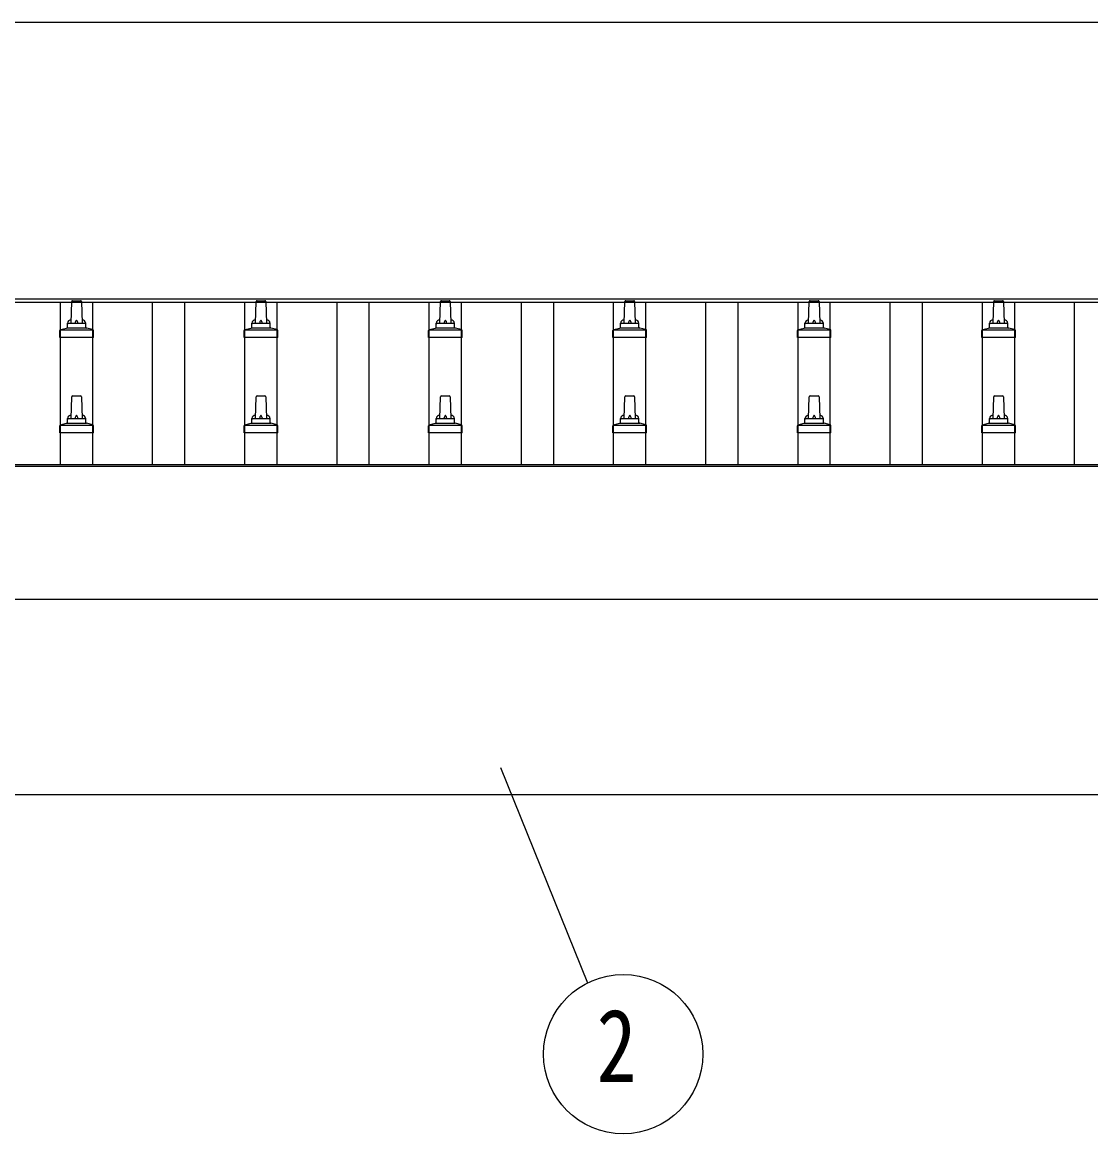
# Model space of a CAD drawing. Units: millimetres, scale not verified. Extents: x -12615 to 12615, y -8910 to 8910.
# Drawn here: x -9857 to -8698, y -1827 to -622 of the extents above; entities that cross this region are included whole.
import ezdxf
from ezdxf.enums import TextEntityAlignment as Align

# ---------------------------------------------------------------- set-up
doc = ezdxf.new("R2010")
doc.units = ezdxf.units.MM
doc.header["$LTSCALE"] = 40
for name, color, linetype in [('0-4_YKK_13', 4, 'Continuous'), ('0-5_YKK_A1', 4, 'Continuous'), ('0-6_YKK_D', 6, 'Continuous')]:
    doc.layers.add(name, color=color, linetype=linetype)
doc.styles.add('ＭＳ ゴシック', font='')
doc.styles.get('ＭＳ ゴシック').set_extended_font_data('MS Gothic')

msp = doc.modelspace()

# ---------------------------------------------------------------- linework, layer by layer
at = {"layer": '0-4_YKK_13'}
for p, q in [((-9804.44, -948.07), (-9803.71, -924.55)), ((-9802.71, -923.57), (-9794.17, -923.57)), ((-9793.17, -924.55), (-9792.44, -948.07)), ((-9604.44, -948.07), (-9603.71, -924.55)), ((-9602.71, -923.57), (-9594.17, -923.57)), ((-9593.17, -924.55), (-9592.44, -948.07)), ((-9404.44, -948.07), (-9403.71, -924.55)), ((-9402.71, -923.57), (-9394.17, -923.57)), ((-9393.17, -924.55), (-9392.44, -948.07)), ((-9204.44, -948.07), (-9203.71, -924.55)), ((-9202.71, -923.57), (-9194.17, -923.57)), ((-9193.17, -924.55), (-9192.44, -948.07)), ((-9004.44, -948.07), (-9003.71, -924.55)), ((-9002.71, -923.57), (-8994.17, -923.57)), ((-8993.17, -924.55), (-8992.44, -948.07)), ((-8804.44, -948.07), (-8803.71, -924.55)), ((-8802.71, -923.57), (-8794.17, -923.57)), ((-8793.17, -924.55), (-8792.44, -948.07)), ((-9808.44, -952.29), (-9808.44, -948.07)), ((-9807.44, -948.07), (-9789.44, -948.07)), ((-9788.44, -952.29), (-9788.44, -948.07)), ((-9608.44, -952.29), (-9608.44, -948.07)), ((-9607.44, -948.07), (-9589.44, -948.07)), ((-9588.44, -952.29), (-9588.44, -948.07)), ((-9408.44, -952.29), (-9408.44, -948.07)), ((-9407.44, -948.07), (-9389.44, -948.07)), ((-9388.44, -952.29), (-9388.44, -948.07)), ((-9208.44, -952.29), (-9208.44, -948.07)), ((-9207.44, -948.07), (-9189.44, -948.07)), ((-9188.44, -952.29), (-9188.44, -948.07)), ((-9008.44, -952.29), (-9008.44, -948.07)), ((-9007.44, -948.07), (-8989.44, -948.07)), ((-8988.44, -952.29), (-8988.44, -948.07)), ((-8808.44, -952.29), (-8808.44, -948.07)), ((-8807.44, -948.07), (-8789.44, -948.07)), ((-8788.44, -952.29), (-8788.44, -948.07)), ((-9816.69, -963.57), (-9816.69, -955.86)), ((-9780.19, -963.57), (-9816.69, -963.57)), ((-9816.31, -955.07), (-9780.57, -955.07)), ((-9815.93, -954.89), (-9809.2, -953.26)), ((-9808.82, -953.07), (-9788.06, -953.07)), ((-9780.95, -954.89), (-9787.68, -953.26)), ((-9780.19, -963.57), (-9780.19, -955.86)), ((-9616.69, -963.57), (-9616.69, -955.86)), ((-9580.19, -963.57), (-9616.69, -963.57)), ((-9616.31, -955.07), (-9580.57, -955.07)), ((-9615.93, -954.89), (-9609.2, -953.26)), ((-9608.82, -953.07), (-9588.06, -953.07)), ((-9580.95, -954.89), (-9587.68, -953.26)), ((-9580.19, -963.57), (-9580.19, -955.86)), ((-9416.69, -963.57), (-9416.69, -955.86)), ((-9380.19, -963.57), (-9416.69, -963.57)), ((-9416.31, -955.07), (-9380.57, -955.07)), ((-9415.93, -954.89), (-9409.2, -953.26)), ((-9408.82, -953.07), (-9388.06, -953.07)), ((-9380.95, -954.89), (-9387.68, -953.26)), ((-9380.19, -963.57), (-9380.19, -955.86)), ((-9216.69, -963.57), (-9216.69, -955.86)), ((-9180.19, -963.57), (-9216.69, -963.57)), ((-9216.31, -955.07), (-9180.57, -955.07)), ((-9215.93, -954.89), (-9209.2, -953.26)), ((-9208.82, -953.07), (-9188.06, -953.07)), ((-9180.95, -954.89), (-9187.68, -953.26)), ((-9180.19, -963.57), (-9180.19, -955.86)), ((-9016.69, -963.57), (-9016.69, -955.86)), ((-8980.19, -963.57), (-9016.69, -963.57)), ((-9016.31, -955.07), (-8980.57, -955.07)), ((-9015.93, -954.89), (-9009.2, -953.26)), ((-9008.82, -953.07), (-8988.06, -953.07)), ((-8980.95, -954.89), (-8987.68, -953.26)), ((-8980.19, -963.57), (-8980.19, -955.86)), ((-8816.69, -963.57), (-8816.69, -955.86)), ((-8780.19, -963.57), (-8816.69, -963.57)), ((-8816.31, -955.07), (-8780.57, -955.07)), ((-8815.93, -954.89), (-8809.2, -953.26)), ((-8808.82, -953.07), (-8788.06, -953.07)), ((-8780.95, -954.89), (-8787.68, -953.26)), ((-8780.19, -963.57), (-8780.19, -955.86)), ((-9804.44, -1051.41), (-9803.71, -1027.88)), ((-9802.71, -1026.91), (-9794.17, -1026.91)), ((-9793.17, -1027.88), (-9792.44, -1051.41)), ((-9604.44, -1051.41), (-9603.71, -1027.88)), ((-9602.71, -1026.91), (-9594.17, -1026.91)), ((-9593.17, -1027.88), (-9592.44, -1051.41)), ((-9404.44, -1051.41), (-9403.71, -1027.88)), ((-9402.71, -1026.91), (-9394.17, -1026.91)), ((-9393.17, -1027.88), (-9392.44, -1051.41)), ((-9204.44, -1051.41), (-9203.71, -1027.88)), ((-9202.71, -1026.91), (-9194.17, -1026.91)), ((-9193.17, -1027.88), (-9192.44, -1051.41)), ((-9004.44, -1051.41), (-9003.71, -1027.88)), ((-9002.71, -1026.91), (-8994.17, -1026.91)), ((-8993.17, -1027.88), (-8992.44, -1051.41)), ((-8804.44, -1051.41), (-8803.71, -1027.88)), ((-8802.71, -1026.91), (-8794.17, -1026.91)), ((-8793.17, -1027.88), (-8792.44, -1051.41)), ((-9816.69, -1066.91), (-9816.69, -1059.19)), ((-9816.31, -1058.41), (-9780.57, -1058.41)), ((-9815.93, -1058.22), (-9809.2, -1056.59)), ((-9808.82, -1056.41), (-9788.06, -1056.41)), ((-9808.44, -1055.62), (-9808.44, -1051.41)), ((-9807.44, -1051.41), (-9789.44, -1051.41)), ((-9788.44, -1055.62), (-9788.44, -1051.41)), ((-9780.95, -1058.22), (-9787.68, -1056.59)), ((-9780.19, -1066.91), (-9780.19, -1059.19)), ((-9616.69, -1066.91), (-9616.69, -1059.19)), ((-9616.31, -1058.41), (-9580.57, -1058.41)), ((-9615.93, -1058.22), (-9609.2, -1056.59)), ((-9608.82, -1056.41), (-9588.06, -1056.41)), ((-9608.44, -1055.62), (-9608.44, -1051.41)), ((-9607.44, -1051.41), (-9589.44, -1051.41)), ((-9588.44, -1055.62), (-9588.44, -1051.41)), ((-9580.95, -1058.22), (-9587.68, -1056.59)), ((-9580.19, -1066.91), (-9580.19, -1059.19)), ((-9416.69, -1066.91), (-9416.69, -1059.19)), ((-9416.31, -1058.41), (-9380.57, -1058.41)), ((-9415.93, -1058.22), (-9409.2, -1056.59)), ((-9408.82, -1056.41), (-9388.06, -1056.41)), ((-9408.44, -1055.62), (-9408.44, -1051.41)), ((-9407.44, -1051.41), (-9389.44, -1051.41)), ((-9388.44, -1055.62), (-9388.44, -1051.41)), ((-9380.95, -1058.22), (-9387.68, -1056.59)), ((-9380.19, -1066.91), (-9380.19, -1059.19)), ((-9216.69, -1066.91), (-9216.69, -1059.19)), ((-9216.31, -1058.41), (-9180.57, -1058.41)), ((-9215.93, -1058.22), (-9209.2, -1056.59)), ((-9208.82, -1056.41), (-9188.06, -1056.41)), ((-9208.44, -1055.62), (-9208.44, -1051.41)), ((-9207.44, -1051.41), (-9189.44, -1051.41)), ((-9188.44, -1055.62), (-9188.44, -1051.41)), ((-9180.95, -1058.22), (-9187.68, -1056.59)), ((-9180.19, -1066.91), (-9180.19, -1059.19)), ((-9016.69, -1066.91), (-9016.69, -1059.19)), ((-9016.31, -1058.41), (-8980.57, -1058.41)), ((-9015.93, -1058.22), (-9009.2, -1056.59)), ((-9008.82, -1056.41), (-8988.06, -1056.41)), ((-9008.44, -1055.62), (-9008.44, -1051.41)), ((-9007.44, -1051.41), (-8989.44, -1051.41)), ((-8988.44, -1055.62), (-8988.44, -1051.41)), ((-8980.95, -1058.22), (-8987.68, -1056.59)), ((-8980.19, -1066.91), (-8980.19, -1059.19)), ((-8816.69, -1066.91), (-8816.69, -1059.19)), ((-8816.31, -1058.41), (-8780.57, -1058.41)), ((-8815.93, -1058.22), (-8809.2, -1056.59)), ((-8808.82, -1056.41), (-8788.06, -1056.41)), ((-8808.44, -1055.62), (-8808.44, -1051.41)), ((-8807.44, -1051.41), (-8789.44, -1051.41)), ((-8788.44, -1055.62), (-8788.44, -1051.41)), ((-8780.95, -1058.22), (-8787.68, -1056.59)), ((-8780.19, -1066.91), (-8780.19, -1059.19)), ((-9780.19, -1066.91), (-9816.69, -1066.91)), ((-9580.19, -1066.91), (-9616.69, -1066.91)), ((-9380.19, -1066.91), (-9416.69, -1066.91)), ((-9180.19, -1066.91), (-9216.69, -1066.91)), ((-8980.19, -1066.91), (-9016.69, -1066.91)), ((-8780.19, -1066.91), (-8816.69, -1066.91))]:
    msp.add_line(p, q, dxfattribs=at)
for centre, radius, start, end in [((-9802.71, -924.57), 1, 90, 178.60509), ((-9794.17, -924.57), 1, 1.39491, 90), ((-9602.71, -924.57), 1, 90, 178.60509), ((-9594.17, -924.57), 1, 1.39491, 90), ((-9402.71, -924.57), 1, 90, 178.60509), ((-9394.17, -924.57), 1, 1.39491, 90), ((-9202.71, -924.57), 1, 90, 178.60509), ((-9194.17, -924.57), 1, 1.39491, 90), ((-9002.71, -924.57), 1, 90, 178.60509), ((-8994.17, -924.57), 1, 1.39491, 90), ((-8802.71, -924.57), 1, 90, 178.60509), ((-8794.17, -924.57), 1, 1.39491, 90), ((-9809.44, -952.29), 1, 283.62699, 0), ((-9804.36, -948.71), 4.13, 90, 171.17633), ((-9807.44, -949.07), 1, 90, 180), ((-9795.11, -948.07), 4.83, 133.60282, 180), ((-9801.77, -948.07), 4.83, 0, 46.39718), ((-9792.53, -948.71), 4.13, 8.82367, 90), ((-9789.44, -949.07), 1, 0, 90), ((-9787.44, -952.29), 1, 180, 256.37301), ((-9609.44, -952.29), 1, 283.62699, 0), ((-9604.36, -948.71), 4.13, 90, 171.17633), ((-9607.44, -949.07), 1, 90, 180), ((-9595.11, -948.07), 4.83, 133.60282, 180), ((-9601.77, -948.07), 4.83, 0, 46.39718), ((-9592.53, -948.71), 4.13, 8.82367, 90), ((-9589.44, -949.07), 1, 0, 90), ((-9587.44, -952.29), 1, 180, 256.37301), ((-9409.44, -952.29), 1, 283.62699, 0), ((-9404.36, -948.71), 4.13, 90, 171.17633), ((-9407.44, -949.07), 1, 90, 180), ((-9395.11, -948.07), 4.83, 133.60282, 180), ((-9401.77, -948.07), 4.83, 0, 46.39718), ((-9392.53, -948.71), 4.13, 8.82367, 90), ((-9389.44, -949.07), 1, 0, 90), ((-9387.44, -952.29), 1, 180, 256.37301), ((-9209.44, -952.29), 1, 283.62699, 0), ((-9204.36, -948.71), 4.13, 90, 171.17633), ((-9207.44, -949.07), 1, 90, 180), ((-9195.11, -948.07), 4.83, 133.60282, 180), ((-9201.77, -948.07), 4.83, 0, 46.39718), ((-9192.53, -948.71), 4.13, 8.82367, 90), ((-9189.44, -949.07), 1, 0, 90), ((-9187.44, -952.29), 1, 180, 256.37301), ((-9009.44, -952.29), 1, 283.62699, 0), ((-9004.36, -948.71), 4.13, 90, 171.17633), ((-9007.44, -949.07), 1, 90, 180), ((-8995.11, -948.07), 4.83, 133.60282, 180), ((-9001.77, -948.07), 4.83, 0, 46.39718), ((-8992.53, -948.71), 4.13, 8.82367, 90), ((-8989.44, -949.07), 1, 0, 90), ((-8987.44, -952.29), 1, 180, 256.37301), ((-8809.44, -952.29), 1, 283.62699, 0), ((-8804.36, -948.71), 4.13, 90, 171.17633), ((-8807.44, -949.07), 1, 90, 180), ((-8795.11, -948.07), 4.83, 133.60282, 180), ((-8801.77, -948.07), 4.83, 0, 46.39718), ((-8792.53, -948.71), 4.13, 8.82367, 90), ((-8789.44, -949.07), 1, 0, 90), ((-8787.44, -952.29), 1, 180, 256.37301), ((-9815.69, -955.86), 1, 103.62699, 180), ((-9781.19, -955.86), 1, 0, 76.37301), ((-9615.69, -955.86), 1, 103.62699, 180), ((-9581.19, -955.86), 1, 0, 76.37301), ((-9415.69, -955.86), 1, 103.62699, 180), ((-9381.19, -955.86), 1, 0, 76.37301), ((-9215.69, -955.86), 1, 103.62699, 180), ((-9181.19, -955.86), 1, 0, 76.37301), ((-9015.69, -955.86), 1, 103.62699, 180), ((-8981.19, -955.86), 1, 0, 76.37301), ((-8815.69, -955.86), 1, 103.62699, 180), ((-8781.19, -955.86), 1, 0, 76.37301), ((-9802.71, -1027.91), 1, 90, 178.60509), ((-9794.17, -1027.91), 1, 1.39491, 90), ((-9602.71, -1027.91), 1, 90, 178.60509), ((-9594.17, -1027.91), 1, 1.39491, 90), ((-9402.71, -1027.91), 1, 90, 178.60509), ((-9394.17, -1027.91), 1, 1.39491, 90), ((-9202.71, -1027.91), 1, 90, 178.60509), ((-9194.17, -1027.91), 1, 1.39491, 90), ((-9002.71, -1027.91), 1, 90, 178.60509), ((-8994.17, -1027.91), 1, 1.39491, 90), ((-8802.71, -1027.91), 1, 90, 178.60509), ((-8794.17, -1027.91), 1, 1.39491, 90), ((-9804.36, -1052.04), 4.13, 90, 171.17633), ((-9795.11, -1051.41), 4.83, 133.60282, 180), ((-9801.77, -1051.41), 4.83, 0, 46.39718), ((-9792.53, -1052.04), 4.13, 8.82367, 90), ((-9604.36, -1052.04), 4.13, 90, 171.17633), ((-9595.11, -1051.41), 4.83, 133.60282, 180), ((-9601.77, -1051.41), 4.83, 0, 46.39718), ((-9592.53, -1052.04), 4.13, 8.82367, 90), ((-9404.36, -1052.04), 4.13, 90, 171.17633), ((-9395.11, -1051.41), 4.83, 133.60282, 180), ((-9401.77, -1051.41), 4.83, 0, 46.39718), ((-9392.53, -1052.04), 4.13, 8.82367, 90), ((-9204.36, -1052.04), 4.13, 90, 171.17633), ((-9195.11, -1051.41), 4.83, 133.60282, 180), ((-9201.77, -1051.41), 4.83, 0, 46.39718), ((-9192.53, -1052.04), 4.13, 8.82367, 90), ((-9004.36, -1052.04), 4.13, 90, 171.17633), ((-8995.11, -1051.41), 4.83, 133.60282, 180), ((-9001.77, -1051.41), 4.83, 0, 46.39718), ((-8992.53, -1052.04), 4.13, 8.82367, 90), ((-8804.36, -1052.04), 4.13, 90, 171.17633), ((-8795.11, -1051.41), 4.83, 133.60282, 180), ((-8801.77, -1051.41), 4.83, 0, 46.39718), ((-8792.53, -1052.04), 4.13, 8.82367, 90), ((-9815.69, -1059.19), 1, 103.62699, 180), ((-9809.44, -1055.62), 1, 283.62699, 0), ((-9807.44, -1052.41), 1, 90, 180), ((-9789.44, -1052.41), 1, 0, 90), ((-9787.44, -1055.62), 1, 180, 256.37301), ((-9781.19, -1059.19), 1, 0, 76.37301), ((-9615.69, -1059.19), 1, 103.62699, 180), ((-9609.44, -1055.62), 1, 283.62699, 0), ((-9607.44, -1052.41), 1, 90, 180), ((-9589.44, -1052.41), 1, 0, 90), ((-9587.44, -1055.62), 1, 180, 256.37301), ((-9581.19, -1059.19), 1, 0, 76.37301), ((-9415.69, -1059.19), 1, 103.62699, 180), ((-9409.44, -1055.62), 1, 283.62699, 0), ((-9407.44, -1052.41), 1, 90, 180), ((-9389.44, -1052.41), 1, 0, 90), ((-9387.44, -1055.62), 1, 180, 256.37301), ((-9381.19, -1059.19), 1, 0, 76.37301), ((-9215.69, -1059.19), 1, 103.62699, 180), ((-9209.44, -1055.62), 1, 283.62699, 0), ((-9207.44, -1052.41), 1, 90, 180), ((-9189.44, -1052.41), 1, 0, 90), ((-9187.44, -1055.62), 1, 180, 256.37301), ((-9181.19, -1059.19), 1, 0, 76.37301), ((-9015.69, -1059.19), 1, 103.62699, 180), ((-9009.44, -1055.62), 1, 283.62699, 0), ((-9007.44, -1052.41), 1, 90, 180), ((-8989.44, -1052.41), 1, 0, 90), ((-8987.44, -1055.62), 1, 180, 256.37301), ((-8981.19, -1059.19), 1, 0, 76.37301), ((-8815.69, -1059.19), 1, 103.62699, 180), ((-8809.44, -1055.62), 1, 283.62699, 0), ((-8807.44, -1052.41), 1, 90, 180), ((-8789.44, -1052.41), 1, 0, 90), ((-8787.44, -1055.62), 1, 180, 256.37301), ((-8781.19, -1059.19), 1, 0, 76.37301)]:
    msp.add_arc(centre, radius, start, end, dxfattribs=at)
at = {"layer": '0-5_YKK_A1'}
for p, q in [((-10621.44, -921.55), (-5175.44, -921.55)), ((-10621.44, -925.14), (-5175.44, -925.14)), ((-9815.94, -1101.16), (-9815.94, -925.14)), ((-9780.94, -1101.16), (-9780.94, -925.14)), ((-9715.94, -1101.16), (-9715.94, -925.14)), ((-9680.94, -1101.16), (-9680.94, -925.14)), ((-9615.94, -1101.16), (-9615.94, -925.14)), ((-9580.94, -1101.16), (-9580.94, -925.14)), ((-9515.94, -1101.16), (-9515.94, -925.14)), ((-9480.94, -1101.16), (-9480.94, -925.14)), ((-9415.94, -1101.16), (-9415.94, -925.14)), ((-9380.94, -1101.16), (-9380.94, -925.14)), ((-9315.94, -1101.16), (-9315.94, -925.14)), ((-9280.94, -1101.16), (-9280.94, -925.14)), ((-9215.94, -1101.16), (-9215.94, -925.14)), ((-9180.94, -1101.16), (-9180.94, -925.14)), ((-9115.94, -1101.16), (-9115.94, -925.14)), ((-9080.94, -1101.16), (-9080.94, -925.14)), ((-9015.94, -1101.16), (-9015.94, -925.14)), ((-8980.94, -1101.16), (-8980.94, -925.14)), ((-8915.94, -1101.16), (-8915.94, -925.14)), ((-8880.94, -1101.16), (-8880.94, -925.14)), ((-8815.94, -1101.16), (-8815.94, -925.14)), ((-8780.94, -1101.16), (-8780.94, -925.14)), ((-8715.94, -1101.16), (-8715.94, -925.14)), ((-10621.44, -1101.4), (-5175.44, -1101.4)), ((-10616.74, -1102.96), (-5180.14, -1102.96)), ((-5180.14, -1247.83), (-10616.74, -1247.83)), ((-10598.44, -1459), (-5291.94, -1459))]:
    msp.add_line(p, q, dxfattribs=at)
at = {"layer": '0-6_YKK_D'}
for p, q in [((-10483.44, -621.55), (-5313.44, -621.55)), ((-9338.81, -1429.93), (-9244.42, -1663.57))]:
    msp.add_line(p, q, dxfattribs=at)
msp.add_circle((-9205.57, -1740.75), 86.4, dxfattribs=at)

# ---------------------------------------------------------------- texts
at = {"layer": '0-6_YKK_D', "style": 'ＭＳ ゴシック', "width": 0.8}
msp.add_text('2', height=79.18, dxfattribs=at).set_placement((-9234.37, -1794.75), align=Align.BOTTOM_LEFT)

doc.saveas('drawing.dxf')
